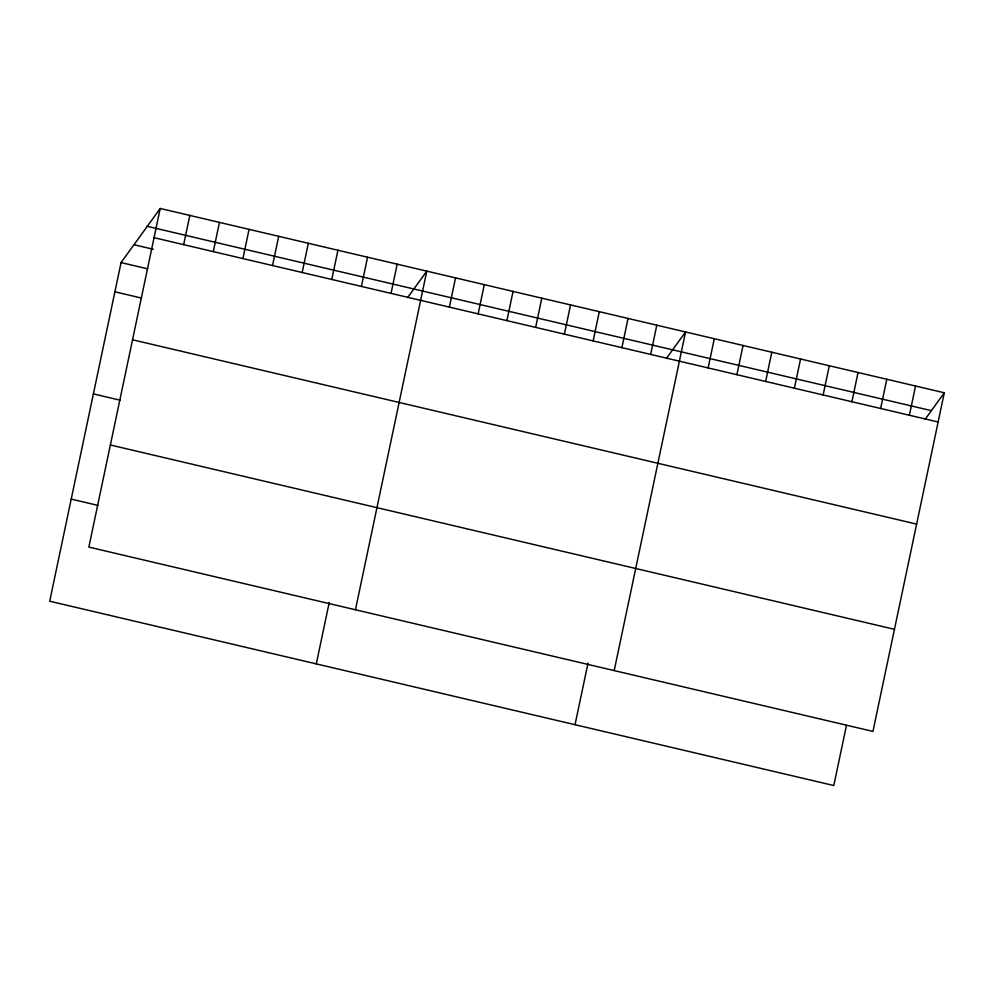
<?xml version="1.0" encoding="UTF-8"?>
<svg xmlns="http://www.w3.org/2000/svg" width="994" height="994" viewBox="0 0 994 994"><rect width="100%" height="100%" fill="white"/><g stroke="black" fill="none" stroke-linecap="round" stroke-linejoin="round"><path stroke-width="1.49" d="M160.208 208.467L88.851 547.098L872.943 731.41L944.3 392.779L160.208 208.467L121.057 262.59L49.7 601.221L833.792 785.533L846.441 725.471M183.679 244.648L189.829 215.425M213.3 251.606L219.45 222.395M242.921 258.577L249.072 229.353M272.542 265.535L278.693 236.311M302.164 272.505L308.314 243.281M331.785 279.463L337.935 250.239M361.406 286.421L367.556 257.21M391.027 293.392L397.178 264.168M316.291 663.88L329.262 602.327M355.442 609.757L426.799 271.126L407.664 297.579M449.387 307.109L455.55 277.885M478.139 313.868L484.302 284.644M506.89 320.627L513.053 291.404M535.642 327.386L541.805 298.163M564.393 334.146L570.556 304.922M593.145 340.905L599.295 311.681M621.896 347.664L628.046 318.44M650.648 354.423L656.798 325.2M575.041 724.713L588.013 663.147M614.193 670.59L685.549 331.959L666.415 358.412M708.138 367.942L714.301 338.718M736.889 374.701L743.052 345.477M765.641 381.46L771.804 352.236M794.392 388.219L800.555 358.996M823.144 394.966L829.294 365.755M851.895 401.725L858.046 372.514M880.647 408.484L886.797 379.273M909.398 415.243L915.549 386.02M925.165 419.232L944.3 392.779M147.286 226.321L931.378 410.646M154.058 237.69L938.137 422.003M133.979 244.723L153.238 249.245M121.057 262.59L147.721 268.852M114.906 291.801L141.558 298.076M132.537 339.786L916.63 524.111M93.386 393.91L120.05 400.184M110.371 444.989L894.451 629.314M71.22 499.112L97.872 505.374"/></g></svg>
